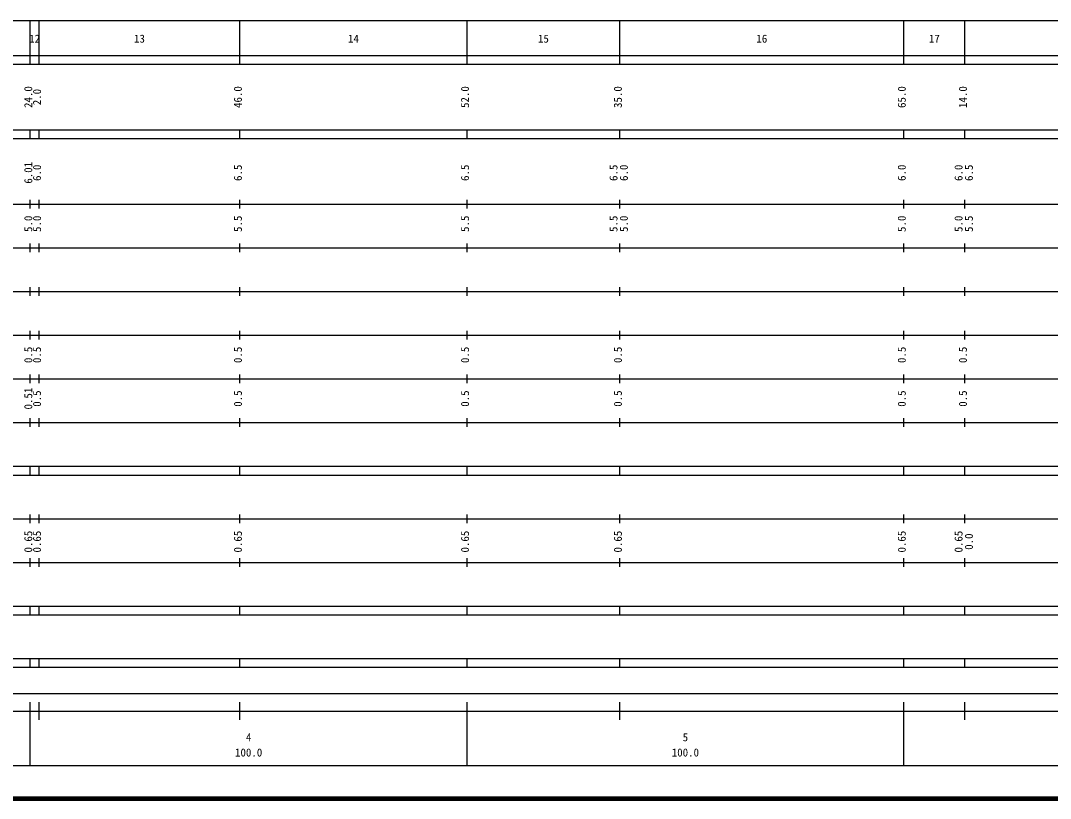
# Model space of a CAD drawing. Units: millimetres on the paper, enlarged 1000 times. Extents: x 40000 to 680000, y 20000 to 380000.
# Drawn here: x 265784 to 501572, y 20000 to 198000 of the extents above; entities that cross this region are included whole.
import ezdxf
from ezdxf.enums import TextEntityAlignment as Align

# ---------------------------------------------------------------- set-up
doc = ezdxf.new("R2010")
doc.units = ezdxf.units.MM
doc.header["$LTSCALE"] = 1000
doc.layers.add('M-TTL', color=2, linetype='Continuous', lineweight=140)
doc.layers.add('M-TTL-BAND', color=7, linetype='Continuous', lineweight=25)
doc.styles.add('ＭＳ ゴシック', font='')
doc.styles.get('ＭＳ ゴシック').set_extended_font_data('MS Gothic')

msp = doc.modelspace()

# ---------------------------------------------------------------- linework, layer by layer
at = {"layer": 'M-TTL'}
msp.add_line((40000, 20000), (680000, 20000), dxfattribs=at)
at = {"layer": 'M-TTL-BAND'}
for p, q in [((68000, 198000), (579000, 198000)), ((268000, 188000), (268000, 198000)), ((270000, 188000), (270000, 198000)), ((316000, 188000), (316000, 198000)), ((368000, 188000), (368000, 198000)), ((403000, 188000), (403000, 198000)), ((468000, 188000), (468000, 198000)), ((482000, 188000), (482000, 198000)), ((40000, 190000), (579000, 190000)), ((40000, 188000), (579000, 188000)), ((40000, 173000), (579000, 173000)), ((268000, 171000), (268000, 173000)), ((270000, 171000), (270000, 173000)), ((316000, 171000), (316000, 173000)), ((368000, 171000), (368000, 173000)), ((403000, 171000), (403000, 173000)), ((468000, 171000), (468000, 173000)), ((482000, 171000), (482000, 173000)), ((40000, 171000), (579000, 171000)), ((40000, 156000), (579000, 156000)), ((268000, 155000), (268000, 157000)), ((270000, 155000), (270000, 157000)), ((316000, 155000), (316000, 157000)), ((368000, 155000), (368000, 157000)), ((403000, 155000), (403000, 157000)), ((468000, 155000), (468000, 157000)), ((482000, 155000), (482000, 157000)), ((268000, 145000), (268000, 147000)), ((270000, 145000), (270000, 147000)), ((316000, 145000), (316000, 147000)), ((368000, 145000), (368000, 147000)), ((403000, 145000), (403000, 147000)), ((468000, 145000), (468000, 147000)), ((482000, 145000), (482000, 147000)), ((46000, 146000), (579000, 146000)), ((268000, 135000), (268000, 137000)), ((270000, 135000), (270000, 137000)), ((316000, 135000), (316000, 137000)), ((368000, 135000), (368000, 137000)), ((403000, 135000), (403000, 137000)), ((468000, 135000), (468000, 137000)), ((482000, 135000), (482000, 137000)), ((52000, 136000), (579000, 136000)), ((46000, 126000), (579000, 126000)), ((268000, 125000), (268000, 127000)), ((270000, 125000), (270000, 127000)), ((316000, 125000), (316000, 127000)), ((368000, 125000), (368000, 127000)), ((403000, 125000), (403000, 127000)), ((468000, 125000), (468000, 127000)), ((482000, 125000), (482000, 127000)), ((52000, 116000), (579000, 116000)), ((268000, 115000), (268000, 117000)), ((270000, 115000), (270000, 117000)), ((316000, 115000), (316000, 117000)), ((368000, 115000), (368000, 117000)), ((403000, 115000), (403000, 117000)), ((468000, 115000), (468000, 117000)), ((482000, 115000), (482000, 117000)), ((268000, 105000), (268000, 107000)), ((270000, 105000), (270000, 107000)), ((316000, 105000), (316000, 107000)), ((368000, 105000), (368000, 107000)), ((403000, 105000), (403000, 107000)), ((468000, 105000), (468000, 107000)), ((482000, 105000), (482000, 107000)), ((46000, 106000), (579000, 106000)), ((40000, 96000), (579000, 96000)), ((268000, 94000), (268000, 96000)), ((270000, 94000), (270000, 96000)), ((316000, 94000), (316000, 96000)), ((368000, 94000), (368000, 96000)), ((403000, 94000), (403000, 96000)), ((468000, 94000), (468000, 96000)), ((482000, 94000), (482000, 96000)), ((40000, 94000), (579000, 94000)), ((268000, 83000), (268000, 85000)), ((270000, 83000), (270000, 85000)), ((316000, 83000), (316000, 85000)), ((368000, 83000), (368000, 85000)), ((403000, 83000), (403000, 85000)), ((468000, 83000), (468000, 85000)), ((482000, 83000), (482000, 85000)), ((49000, 84000), (579000, 84000)), ((40000, 74000), (579000, 74000)), ((268000, 73000), (268000, 75000)), ((270000, 73000), (270000, 75000)), ((316000, 73000), (316000, 75000)), ((368000, 73000), (368000, 75000)), ((403000, 73000), (403000, 75000)), ((468000, 73000), (468000, 75000)), ((482000, 73000), (482000, 75000)), ((40000, 64000), (579000, 64000)), ((268000, 62000), (268000, 64000)), ((270000, 62000), (270000, 64000)), ((316000, 62000), (316000, 64000)), ((368000, 62000), (368000, 64000)), ((403000, 62000), (403000, 64000)), ((468000, 62000), (468000, 64000)), ((482000, 62000), (482000, 64000)), ((40000, 62000), (579000, 62000)), ((40000, 52000), (579000, 52000)), ((268000, 50000), (268000, 52000)), ((270000, 50000), (270000, 52000)), ((316000, 50000), (316000, 52000)), ((368000, 50000), (368000, 52000)), ((403000, 50000), (403000, 52000)), ((468000, 50000), (468000, 52000)), ((482000, 50000), (482000, 52000)), ((40000, 50000), (579000, 50000)), ((71000, 44000), (565000, 44000)), ((268000, 27500), (268000, 42000)), ((270000, 38000), (270000, 42000)), ((316000, 38000), (316000, 42000)), ((368000, 27500), (368000, 42000)), ((403000, 38000), (403000, 42000)), ((468000, 27500), (468000, 42000)), ((482000, 38000), (482000, 42000)), ((40000, 40000), (579000, 40000)), ((68000, 27500), (579000, 27500))]:
    msp.add_line(p, q, dxfattribs=at)

# ---------------------------------------------------------------- texts
at = {"layer": 'M-TTL-BAND', "style": 'ＭＳ ゴシック'}
for s, p in [('12', (269000, 192405)), ('13', (293000, 192405)), ('14', (342000, 192405)), ('15', (385500, 192405)), ('16', (435500, 192405)), ('17', (475000, 192405)), ('4', (318000, 32523)), ('5', (418000, 32523)), ('100.0', (318000, 29033)), ('100.0', (418000, 29033))]:
    msp.add_text(s, height=1833, dxfattribs=at).set_placement(p, align=Align.BOTTOM_CENTER)
for s, p in [('24.0', (269000, 180500)), ('2.0', (271000, 180500)), ('46.0', (317000, 180500)), ('52.0', (369000, 180500)), ('35.0', (404000, 180500)), ('65.0', (469000, 180500)), ('14.0', (483000, 180500)), ('6.01', (269000, 163174)), ('6.0', (271000, 163174)), ('6.5', (317000, 163174)), ('6.5', (369000, 163174)), ('6.5', (403000, 163174)), ('6.0', (405370, 163174)), ('6.0', (469000, 163174)), ('6.0', (482000, 163174)), ('6.5', (484370, 163174)), ('5.0', (269000, 151500)), ('5.0', (271000, 151500)), ('5.5', (317000, 151500)), ('5.5', (369000, 151500)), ('5.5', (403000, 151500)), ('5.0', (405370, 151500)), ('5.0', (469000, 151500)), ('5.0', (482000, 151500)), ('5.5', (484370, 151500)), ('0.5', (269000, 121500)), ('0.5', (271000, 121500)), ('0.5', (317000, 121500)), ('0.5', (369000, 121500)), ('0.5', (404000, 121500)), ('0.5', (469000, 121500)), ('0.5', (483000, 121500)), ('0.51', (269000, 111500)), ('0.5', (271000, 111500)), ('0.5', (317000, 111500)), ('0.5', (369000, 111500)), ('0.5', (404000, 111500)), ('0.5', (469000, 111500)), ('0.5', (483000, 111500)), ('0.65', (269000, 78764)), ('0.65', (271000, 78764)), ('0.65', (317000, 78764)), ('0.65', (369000, 78764)), ('0.65', (404000, 78764)), ('0.65', (469000, 78764)), ('0.65', (482000, 78764)), ('0.0', (484370, 78764))]:
    msp.add_text(s, height=1833, rotation=90, dxfattribs=at).set_placement(p, align=Align.BOTTOM_CENTER)

doc.saveas('drawing.dxf')
